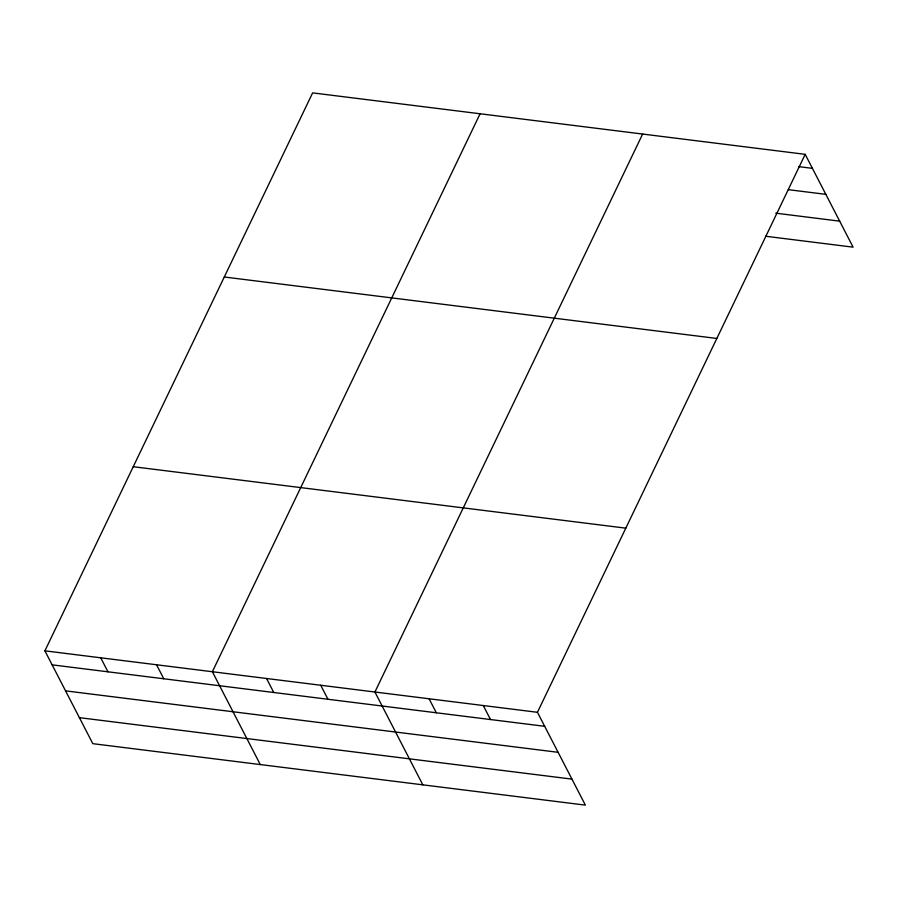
<?xml version="1.0" encoding="UTF-8"?>
<svg xmlns="http://www.w3.org/2000/svg" width="898" height="898" viewBox="0 0 898 898"><rect width="100%" height="100%" fill="white"/><g stroke="black" fill="none" stroke-linecap="round" stroke-linejoin="round"><path stroke-width="1.35" d="M805.18 154.333L537.453 712.294L585.373 805.124L92.82 743.667L44.9 650.837L312.627 92.876L805.18 154.333L853.1 247.163L765.579 236.241M480.093 113.765L212.366 671.726L260.285 764.568M642.642 134.049L374.915 692.01L422.823 784.852M798.524 166.613L812.421 168.341M788.332 189.669L825.846 194.35M775.771 213.174L839.675 221.155M224.276 276.999L716.829 338.456M133.252 466.713L625.805 528.159M44.9 650.837L537.453 712.294M52.129 664.846L544.682 726.302M65.554 690.865L558.118 752.311M79.394 717.659L571.947 779.116M483.27 705.536L490.51 719.545M429.087 698.767L436.327 712.788M320.732 685.253L327.961 699.261M266.549 678.495L273.778 692.504M156.544 664.767L163.784 678.776M100.722 657.796L107.951 671.816"/></g></svg>
